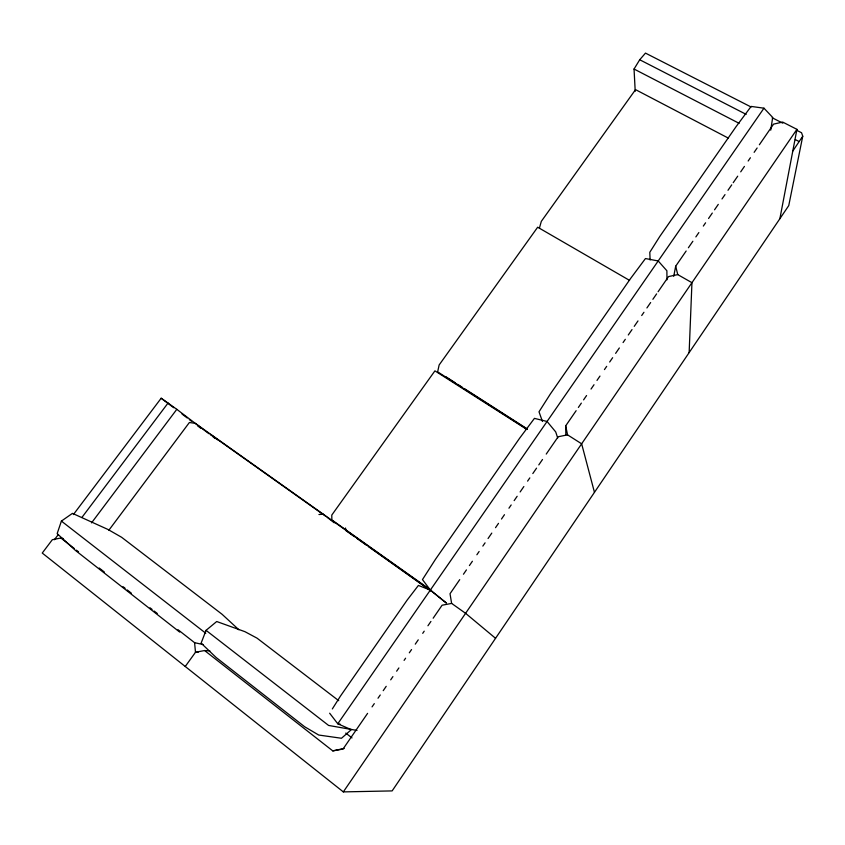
<?xml version="1.0" encoding="UTF-8"?>
<svg xmlns="http://www.w3.org/2000/svg" width="845" height="845" viewBox="0 0 845 845"><rect width="100%" height="100%" fill="white"/><g stroke="black" fill="none" stroke-linecap="round" stroke-linejoin="round"><path stroke-width="1.27" d="M689.14 352.597L691.949 282.684L677.753 274.604L668.522 276.59L658.097 291.736M770.746 130.162L772.679 117.413L763.964 108.192L751.131 106.417L735.995 126.771L659.755 236.515L649.794 252.296L650.111 259.996M779.882 218.697L796.93 129.348L782.66 122.071L773.566 124.13L759.37 144.738M673.74 276.283L675.683 266.196L686.151 251.007M796.867 130.362L801.556 132.749L802.75 136.225L788.744 205.62L392.133 790.909L343.323 791.892L42.25 553.053L52.306 539.733L60.861 537.99L63.428 538.624M539.427 228.087L541.318 221.358L635.546 89.633L728.411 138.147M238.881 629.768L222.045 614.252L121.638 537.293L108.002 529.477L72.459 513.359L61.4 521.09L57.154 533.628L75.395 550.391L179.71 632.092M338.718 700.685L257.06 638.165L244.944 631.68L216.711 621.519L206.053 630.349L201.121 643.14L216.193 657.547L304.696 726.784L318.713 735.034L341.486 738.266L351.573 729.446M635.218 91.313L634.046 69.036L639.718 59.752L645.485 53.108L751.099 106.998M792.79 151.054L802.75 136.225M332.338 708.944L340.419 696.132L407.132 600.119L418.402 585.427L430.316 590.106L446.223 602.897M343.323 791.892L796.93 129.348M367.586 713.37L342.996 749.061L332.782 750.888L204.606 650.534L195.491 652.277L185.245 666.494M372.053 706.885L374.293 703.631M378.011 698.223L380.25 694.981M383.229 690.661L386.207 686.33M390.686 679.845L392.914 676.602M396.643 671.194L398.882 667.951M404.09 660.378L405.589 658.213M409.307 652.805L411.547 649.562M415.275 644.154L418.254 639.823M422.722 633.338L424.211 631.173M427.94 625.765L430.918 621.445M433.158 618.202L442.093 605.221L451.621 603.404L465.584 613.312L495.55 638.302M459.722 579.649L450.026 593.718L451.621 603.404M463.451 574.23L466.429 569.9M469.419 565.569L472.397 561.238M476.876 554.753L479.115 551.5M482.844 546.092L485.072 542.839M488.061 538.508L491.79 533.1M495.519 527.681L498.508 523.351M501.486 519.031L504.465 514.7M508.943 508.204L511.183 504.951M514.161 500.62L517.151 496.29M520.129 491.959L523.858 486.551M527.586 481.132L529.826 477.89M532.815 473.559L536.543 468.151M538.783 464.898L542.511 459.49M546.24 454.071L558.175 436.759L567.544 434.848L581.645 443.805L594.457 492.339M565.854 434.964L565.696 425.827L576.132 410.691M578.371 407.438L581.349 403.118M583.578 399.875L586.567 395.544M591.035 389.059L594.014 384.728M596.992 380.408L599.971 376.078M604.45 369.592L606.678 366.35M609.657 362.019L612.646 357.699M615.625 353.368L619.343 347.96M623.071 342.552L625.311 339.31M628.289 334.99L632.018 329.582M634.246 326.339L637.975 320.931M641.704 315.523L643.932 312.28M646.911 307.95L650.639 302.542M652.879 299.299L656.607 293.891M688.39 247.754L692.868 241.247M695.857 236.917L698.847 232.576M703.336 226.069L705.575 222.816M708.564 218.475L712.303 213.056M714.543 209.803L718.282 204.384M722.01 198.955L724.999 194.625M727.989 190.283L731.728 184.865M733.217 182.689L737.706 176.183M740.695 171.852L744.424 166.423M748.163 161.004L750.402 157.751M754.141 152.332L757.131 147.991M557.711 437.995L555.704 431.901L547.064 421.475L337.778 723.774L350.517 729.319M547.264 421.19L658.202 260.957L666.885 270.759L666.969 279.843M658.382 260.683L763.964 108.192M108.889 530.195L189.375 422.511L195.237 423.324L431.753 591.215M91.535 522.886L176.806 409.329L208.905 433.707M81.891 517.467L168.039 403.054L176.806 409.329M54.397 539.733L58.358 534.494M73.378 514.573L161.173 398.227L168.039 403.054M332.782 750.888L344.2 748.438M318.935 514.531L323.202 514.161M198.121 652.329L195.491 652.277L194.582 642.686L177.989 629.694M204.606 650.534L209.866 650.914M357.012 730.45L328.599 725.443L206.053 630.349M340.26 724.228L337.778 723.774L329.645 713.212M658.202 260.957L645.464 258.549L630.454 278.681L550.391 393.928L539.004 411.8L542.448 421.486M194.582 642.686L203.455 644.608M547.064 421.475L534.441 418.37L519.601 438.238L435.418 559.401L422.468 579.575L430.348 590.063L446.192 602.939M772.224 117.782L782.787 123.169M639.718 59.752L746.167 114.371M795.293 139.583L798.8 141.379M634.046 69.036L739.1 123.317M629.546 280.382L537.673 227.21L439.136 364.977L437.647 371.853L527.069 429.186M445.547 376.553L455.487 382.933M457.694 384.348L462.12 387.179M464.327 388.594L527.269 428.933M526.889 429.45L434.921 370.86L331.789 515.07L331.842 519.897L431.372 590.539M326.012 516.485L210.289 434.33L217.418 439.749M354.456 536.681L345.858 530.575L345.499 528.019M356.611 538.212L366.276 545.078M368.431 546.599L430.77 590.856M161.173 398.227L173.679 407.712M182.013 414.029L187.231 417.979M189.312 419.564L191.392 421.148M197.645 425.88L200.772 428.257M213.046 436.854L215.116 438.428M345.763 733.08L351.995 737.917M61.4 521.09L205.779 633.254M327.089 517.246L334.261 522.833M60.861 537.99L74.339 548.542M76.409 550.169L78.49 551.785M99.214 568.02L104.4 572.076M123.053 586.683L125.134 588.31M127.204 589.937L131.345 593.179M150.009 607.787L152.079 609.414M154.149 611.03L157.265 613.47M675.683 266.196L677.753 274.604M565.696 425.827L567.544 434.848"/></g></svg>
